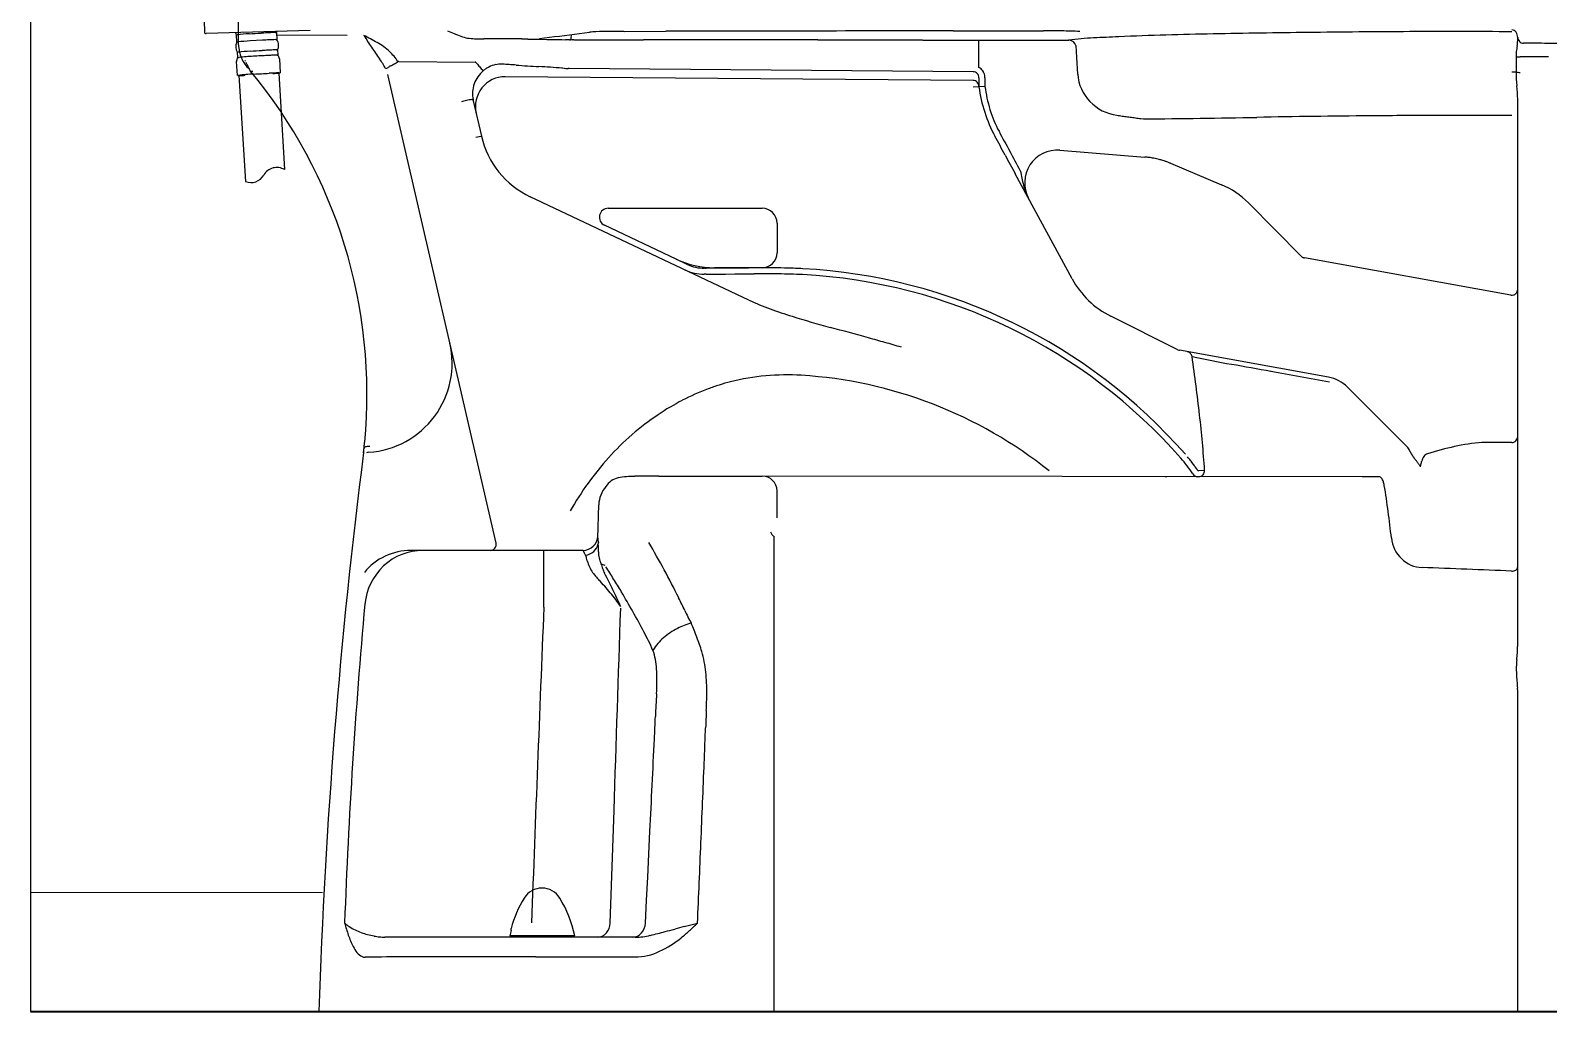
# Model space of a CAD drawing. Units: millimetres at full size, sheet at 1:50. Extents: x -31113 to 29332, y -20209 to 31249.
# Drawn here: x 11681 to 12192, y -5397 to -5067 of the extents above; entities that cross this region are included whole.
import ezdxf

# ---------------------------------------------------------------- set-up
doc = ezdxf.new("R2010")
doc.units = ezdxf.units.MM
doc.header["$LTSCALE"] = 50
for name, color, linetype, lineweight in [('B-3_仕上線(黄)', 3, 'Continuous', 40), ('B-A_文字', 7, 'Continuous', 25), ('B-F_寸法・方位', 7, 'Continuous', 25)]:
    doc.layers.add(name, color=color, linetype=linetype, lineweight=lineweight)

msp = doc.modelspace()

# ---------------------------------------------------------------- linework, layer by layer
at = {"layer": 'B-3_仕上線(黄)'}
msp.add_line((11681.17, -5396.71), (13001.17, -5396.71), dxfattribs=at)
at = {"layer": 'B-A_文字', "color": 1, "lineweight": 18}
msp.add_line((11681.17, -5356.71), (11779.37, -5356.71), dxfattribs=at)
at = {"layer": 'B-F_寸法・方位'}
for p, q in [((11681.17, -4367.71), (11681.17, -5396.71)), ((11738.54, -5030.13), (11739.71, -5067.51)), ((11751.17, -5071.74), (11751.17, -5033.89)), ((11775.21, -5066.9), (11740.23, -5068)), ((11763.89, -5067.63), (11764.04, -5070.03)), ((11862.42, -5068.36), (11864.11, -5068.14)), ((11864.11, -5068.14), (11865.79, -5067.93)), ((11865.79, -5067.93), (11867.48, -5067.71)), ((11867.48, -5067.71), (11869.17, -5067.49)), ((11880.77, -5067.23), (11894.81, -5067.2)), ((11991.41, -5067.08), (12021.71, -5067.08)), ((11750.56, -5070.85), (11750.42, -5068.45)), ((11759.2, -5070.22), (11755.05, -5070.46)), ((11763.94, -5068.37), (11787.69, -5068.56)), ((11830.51, -5069.7), (11833.62, -5069.7)), ((11848.4, -5069.84), (11846.41, -5069.81)), ((11851.38, -5069.89), (11853.07, -5069.91)), ((11852.3, -5069.67), (11853.98, -5069.45)), ((11853.07, -5069.91), (11854.76, -5069.94)), ((11853.98, -5069.45), (11855.67, -5069.23)), ((11854.76, -5069.94), (11856.44, -5069.97)), ((11855.67, -5069.23), (11857.36, -5069.01)), ((11856.44, -5069.97), (11858.13, -5070)), ((11857.36, -5069.01), (11859.04, -5068.8)), ((11858.13, -5070), (11859.82, -5070.02)), ((11859.04, -5068.8), (11860.73, -5068.58)), ((11859.82, -5070.02), (11861.09, -5070.04)), ((11860.73, -5068.58), (11862.42, -5068.36)), ((11862.41, -5070.06), (11861.09, -5070.04)), ((11862.87, -5070.02), (11863.35, -5070.07)), ((11863.9, -5070.07), (11863.35, -5070.07)), ((11910.78, -5070.09), (11887.34, -5070.08)), ((11991.83, -5070.15), (12000.07, -5070.15)), ((12000.07, -5079.36), (12000.07, -5070.15)), ((12000.07, -5070.15), (12000.56, -5070.15)), ((12032.59, -5071.98), (12032.86, -5075.97)), ((12181.16, -5070.3), (12181.16, -5069.27)), ((11750.79, -5082.07), (11750.51, -5077.35)), ((11750.88, -5076.06), (11750.77, -5074.28)), ((11764.25, -5073.46), (11764.35, -5075.24)), ((11764.88, -5076.48), (11765.17, -5081.2)), ((11805.09, -5077.39), (11804.96, -5077.39)), ((11805.09, -5077.39), (11830.68, -5077.6)), ((12032.86, -5075.97), (12033.24, -5081.6)), ((11751.29, -5082.08), (11753.45, -5117.73)), ((11764.66, -5081.28), (11766.61, -5113.7)), ((11837.71, -5239.26), (11801.34, -5081.7)), ((11998.09, -5083.74), (11840.83, -5082.47)), ((11860.13, -5079.62), (11859.89, -5079.6)), ((11862.25, -5079.71), (11862, -5079.7)), ((11998.09, -5080.8), (11862.25, -5079.71)), ((12000.07, -5082.86), (12000.07, -5085.87)), ((12002.07, -5082.86), (12002.07, -5085.75)), ((12002.07, -5085.75), (11998.07, -5086)), ((11830.08, -5090.6), (11832.82, -5102.47)), ((12181.16, -5273.46), (12181.16, -5090.02)), ((11832.62, -5102.52), (11830.87, -5102.92)), ((12027.3, -5107.18), (12055.82, -5109.48)), ((12064.43, -5111.58), (12081.6, -5118.8)), ((12031.39, -5150.42), (12012.28, -5115.14)), ((11922.68, -5157.55), (11849.23, -5122.85)), ((11875.45, -5126.7), (11927.17, -5126.7)), ((12108.42, -5142.84), (12090.63, -5124.9)), ((11898.32, -5143.83), (11874.16, -5132.42)), ((11932.17, -5131.7), (11932.17, -5141.7)), ((11902.01, -5145.57), (11898.32, -5143.83)), ((12178.81, -5155.91), (12109.49, -5143.4)), ((11908.07, -5146.83), (11907.71, -5146.83)), ((11907.96, -5148.83), (11907.72, -5148.83)), ((11908.32, -5148.83), (11907.96, -5148.83)), ((11908.07, -5146.83), (11908.31, -5146.83)), ((11927.17, -5146.7), (11911.14, -5146.7)), ((12066.94, -5174.25), (12044.36, -5162.97)), ((12117.58, -5183.47), (12067.48, -5174.43)), ((12144.03, -5206.9), (12123.93, -5186.8)), ((12179.16, -5205.43), (12169.15, -5205.43)), ((11793.19, -5208.89), (11793.2, -5208.76)), ((12073.63, -5214.88), (12073.93, -5214.88)), ((12073.93, -5214.88), (12075.9, -5214.75)), ((11892.41, -5216.71), (11927.17, -5216.71)), ((12128.89, -5216.95), (11927.17, -5216.7)), ((12062.64, -5216.87), (12063.21, -5216.87)), ((12073.63, -5216.88), (12073.93, -5216.88)), ((11871.89, -5237.62), (11872.25, -5226.39)), ((11932.17, -5230.8), (11932.17, -5221.71)), ((11866.92, -5241.71), (11809.08, -5241.71)), ((11853.77, -5260.79), (11853.77, -5241.71)), ((11931.16, -5266.16), (11931.16, -5237.03)), ((11931.16, -5289.74), (11931.16, -5266.16)), ((12181.16, -5274.02), (12181.16, -5273.85)), ((12181.16, -5274.02), (12181.16, -5273.85)), ((12181.16, -5289.03), (12181.08, -5287.96)), ((12181.16, -5396.71), (12181.16, -5289.03)), ((11876.12, -5366.98), (11877.38, -5329.05)), ((11889.08, -5343.8), (11889.46, -5336.06)), ((11888.7, -5351.54), (11889.08, -5343.8)), ((11888.32, -5359.29), (11888.7, -5351.54)), ((11887.94, -5367.03), (11888.32, -5359.29)), ((11842.77, -5369.45), (11842.77, -5368.74)), ((11884.51, -5371.71), (11800.34, -5371.71)), ((11864.17, -5371.21), (11842.35, -5371.21)), ((11844.67, -5371.21), (11844.67, -5371.71)), ((11861.67, -5371.71), (11861.67, -5371.21)), ((11794.84, -5378.43), (11793.68, -5378.43)), ((11851.1, -5378.34), (11884.46, -5378.34)), ((11913.05, -5396.71), (11778.17, -5396.71)), ((12344.16, -5396.71), (11929.67, -5396.71))]:
    msp.add_line(p, q, dxfattribs=at)
for points in [[(11848.4, -5069.84), (11849.39, -5069.86), (11851.38, -5069.89)], [(11863.9, -5070.07), (11875.62, -5070.08), (11887.34, -5070.08)], [(11753.59, -5077.6), (11753.73, -5077.87), (11753.86, -5078.13), (11754, -5078.41), (11754.15, -5078.68), (11754.29, -5078.97), (11754.44, -5079.25), (11754.58, -5079.54), (11754.73, -5079.83), (11754.88, -5080.13), (11755.03, -5080.43)], [(12180.6, -5075.74), (12180.61, -5076.99), (12180.61, -5079.78), (12180.62, -5080.98)], [(12046.46, -5095.44), (12046.9, -5095.5), (12047.35, -5095.56), (12047.79, -5095.63), (12048.24, -5095.69), (12048.68, -5095.75), (12049.13, -5095.81), (12049.57, -5095.88), (12050.02, -5095.94), (12050.46, -5096), (12050.91, -5096.06), (12051.35, -5096.12), (12051.8, -5096.18), (12052.25, -5096.24), (12052.69, -5096.31), (12053.14, -5096.37), (12053.58, -5096.43), (12054.03, -5096.49), (12054.47, -5096.55), (12055.37, -5096.67)], [(11908.32, -5148.83), (11911.56, -5148.81), (11914.8, -5148.8), (11918.04, -5148.79), (11921.28, -5148.78), (11924.51, -5148.77)], [(11793.17, -5208.77), (11793.19, -5208.62), (11793.21, -5208.47), (11793.23, -5208.32), (11793.24, -5208.18), (11793.26, -5208.03), (11793.28, -5207.89), (11793.29, -5207.75), (11793.31, -5207.61), (11793.33, -5207.48), (11793.34, -5207.34)], [(11793.34, -5207.34), (11793.36, -5207.16), (11793.38, -5206.98), (11793.4, -5206.79)], [(12148.48, -5213.58), (12148.37, -5213.41), (12148.26, -5213.25), (12148.14, -5213.08), (12148.03, -5212.91), (12147.92, -5212.75), (12147.81, -5212.58), (12147.7, -5212.42), (12147.59, -5212.26), (12147.48, -5212.1), (12147.37, -5211.94)], [(12148.48, -5213.58), (12148.53, -5213.39), (12148.57, -5213.2), (12148.61, -5213.01), (12148.66, -5212.82), (12148.7, -5212.63), (12148.74, -5212.43), (12148.79, -5212.24), (12148.83, -5212.05), (12148.87, -5211.86), (12148.92, -5211.67)], [(11901.01, -5368.14), (11901.89, -5367.91), (11902.78, -5367.68), (11903.67, -5367.45), (11904.56, -5367.22), (11905.45, -5366.99)]]:
    msp.add_lwpolyline(points, dxfattribs=at)
for centre, radius, start, end in [((11740.21, -5067.5), 0.5, 181.8, 271.8), ((11756.31, -5065.71), 6.5, 197.7223, 199.1591), ((11756.3, -5065.72), 6.49, 199.1591, 201.3175), ((11756.32, -5065.71), 6.5, 201.3175, 202.7547), ((11758.07, -5131.51), 63.54, 93.0197, 96.6885), ((11697.52, -3983.71), 1085.85, 273.01969, 273.23444), ((11781.73, -5473.84), 406.65, 92.9751, 93.2344), ((11768.68, -5222.79), 155.26, 92.2958, 92.9751), ((11766.75, -5174.67), 107.1, 92.0117, 92.2958), ((11763.89, -5093.1), 25.48, 90.8176, 92.0117), ((11763.33, -5053.96), 13.66, 270.8176, 271.5431), ((11763.73, -5068.73), 1.11, 82.6336, 91.5431), ((11757.66, -5065.61), 6.56, 342.0265, 343.7564), ((11757.71, -5065.63), 6.5, 343.7564, 345.5027), ((11845.9, -5013.93), 58.48, 245.2066, 249.9313), ((11872.22, -5093.14), 25.78, 92.0852, 96.8268), ((11878.14, -5255.56), 188.32, 90.6515, 92.0852), ((11881.02, -5509.62), 442.39, 90.0411, 90.6515), ((11880.7, -5067.02), 0.213, 260.0481, 269.8911), ((11999.49, -53187.71), 48120.62, 90.00963, 90.12464), ((12021.84, -5816.51), 749.43, 89.54159, 90.00963), ((12026.61, -5219.65), 152.56, 87.2426, 89.5416), ((12102.68, -6360.77), 1292.9, 91.05761, 92.46687), ((12163.83, -9672.98), 4605.68, 90.66199, 91.05761), ((12169.54, -10166.89), 5099.62, 90.27684, 90.66199), ((12159.65, -8121.23), 3053.93, 89.6337, 90.27684), ((12179.17, -5068.49), 1.76, 32.9546, 89.586), ((12177.91, -5069.3), 3.25, 0.5292, 32.9546), ((11753.64, -5072.39), 3.43, 153.4389, 213.5188), ((11750.62, -5068), 0.407, 252.1343, 276.6885), ((11750.68, -5070.9), 0.125, 76.1957, 154.0719), ((11750.84, -5070.23), 0.571, 256.1957, 276.2086), ((11759.41, -5148.95), 78.61, 93.1767, 96.2086), ((11762.39, -5071.7), 11.22, 180.1956, 203.765), ((11832.61, -6385.9), 1317.72, 93.0981, 93.19348), ((11764.79, -5132.89), 62.88, 91.0992, 93.0981), ((11763.74, -5069.52), 0.5, 270.4779, 289.9975), ((11763.95, -5070.09), 0.108, 33.0252, 109.9975), ((11761.32, -5071.91), 3.3, 3.3334, 34.6928), ((11761.26, -5071.91), 3.37, 332.5276, 3.3334), ((11950.91, -4969.01), 186.46, 212.2857, 213.7442), ((11747.22, -5160.21), 102.53, 60.4363, 63.3047), ((11965.93, -4958.98), 204.51, 213.7442, 215.074), ((11786.89, -5090.27), 22.13, 47.2017, 60.4363), ((11830.56, -5055.91), 13.79, 249.9313, 269.7803), ((11832.63, -6011.24), 941.54, 89.55062, 89.94001), ((11834.06, -5829.07), 759.37, 89.06782, 89.55062), ((11851.34, -5063.21), 6.68, 270.3311, 273.4062), ((11851.34, -5063.2), 6.69, 273.4046, 276.9911), ((11851.33, -5063.18), 6.71, 276.9911, 280.5671), ((11862.43, -5068.17), 1.89, 269.2701, 271.9479), ((11862.43, -5068.12), 1.95, 271.9479, 274.5469), ((11862.42, -5067.91), 2.16, 274.5469, 278.2369), ((11862.33, -5067.31), 2.76, 278.2369, 281.124), ((11850.58, -5067.61), 12.52, 348.9091, 352.9287), ((11841.34, -5066.46), 21.82, 352.9287, 355.2341), ((11858.38, -122510.16), 117440.08, 89.95728, 89.97443), ((12103.04, 205619.51), 210689.68, 269.95728, 269.96684), ((12290.95, 530205.17), 535275.4, 269.96684, 269.96798), ((12264.62, 481159.49), 486229.71, 269.96888, 269.97238), ((12030.21, -5072.26), 2.1, 88.3492, 89.9724), ((12044.38, -5187.08), 117.77, 92.8066, 96.907), ((12030.21, -5072.25), 2.08, 81.8214, 88.3492), ((12030.15, -5072.7), 2.54, 16.487, 81.8214), ((12108.23, -6489.61), 1421.87, 92.46687, 92.80663), ((12203.93, -5076.58), 23.37, 169.09, 173.6861), ((12171.34, -5070.3), 9.82, 349.09, 0), ((12183.09, -5069.25), 1.93, 180.6597, 225.9297), ((12183.16, -5069.18), 2.03, 225.9297, 269.2719), ((12142.76, -10301.34), 5230.29, 89.46885, 89.55774), ((12143.22, -10251.63), 5180.57, 89.37911, 89.46885), ((11752.28, -5077.21), 1.78, 175.375, 179.8099), ((11752.67, -5077.25), 2.17, 171.7394, 175.375), ((11752.01, -5077.21), 1.5, 179.8099, 185.0424), ((11752.46, -5077.22), 1.96, 167.7257, 171.7394), ((11752.49, -5077.22), 1.98, 163.7566, 167.7257), ((11752.53, -5077.23), 2.03, 159.8829, 163.7566), ((11752.79, -5077.33), 2.3, 153.0392, 159.8829), ((11751.98, -5076.92), 1.4, 141.7936, 153.0392), ((11750.97, -5073.83), 0.407, 252.1343, 276.6885), ((11751.03, -5076.17), 0.191, 78.4205, 144.2353), ((11758.42, -5137.34), 63.54, 93.0197, 96.6885), ((11751.23, -5075.19), 0.806, 258.4205, 275.8556), ((11761.89, -5179.14), 103.68, 93.1764, 95.8556), ((11762.28, -5071.75), 11.1, 203.765, 227.5837), ((11762.51, -5070.61), 11.23, 214.8386, 216.126), ((11697.87, -3989.54), 1085.85, 273.01969, 273.23444), ((11819.71, -6221), 1147.15, 92.93422, 93.17642), ((11782.08, -5479.67), 406.65, 92.9751, 93.2344), ((11769.04, -5228.62), 155.26, 92.2958, 92.9751), ((11775.66, -5361.46), 286.49, 92.6902, 92.9342), ((11766.39, -5164.27), 89.08, 91.9054, 92.6902), ((11767.11, -5180.5), 107.1, 92.0117, 92.2958), ((11764.24, -5098.93), 25.48, 90.8176, 92.0117), ((11765.37, -5133.53), 58.31, 91.5728, 91.9054), ((11764.15, -5089.25), 14.02, 90.1898, 91.5728), ((11763.68, -5059.79), 13.66, 270.8176, 271.5431), ((11764.08, -5074.55), 1.11, 82.6336, 91.5431), ((11764.1, -5074.73), 0.498, 270.1898, 285.8538), ((11764.27, -5075.32), 0.112, 43.0426, 105.8538), ((11763.07, -5076.46), 1.77, 39.1285, 43.5795), ((11763, -5076.51), 1.85, 34.8832, 39.1285), ((11762.83, -5076.63), 2.06, 31.054, 34.8832), ((11762.89, -5076.59), 1.99, 27.0964, 31.054), ((11762.88, -5076.6), 2.01, 23.1699, 27.0964), ((11762.89, -5076.59), 1.99, 19.2076, 23.1699), ((11762.82, -5076.62), 2.07, 11.579, 19.2076), ((11763.21, -5076.54), 1.67, 2.1159, 11.579), ((11736.91, -5119.78), 75.32, 33.6233, 35.074), ((11786.39, -5086.87), 15.89, 26.7553, 33.6233), ((11790.09, -5086.81), 17.42, 40.0058, 47.2017), ((11759.57, -5001.6), 88.27, 298.9062, 299.8392), ((11792.48, -5084.81), 14.3, 31.2488, 40.0058), ((11732.14, -4953.77), 143.41, 299.8392, 300.4136), ((11804.92, -5077.77), 0.372, 102.6215, 119.9897), ((11804.96, -5077.92), 0.527, 90.3166, 102.6215), ((11830.67, -5078.38), 0.781, 84.8188, 89.2382), ((11830.7, -5078.07), 0.47, 77.4772, 84.8188), ((11830.72, -5077.95), 0.348, 62.585, 77.4772), ((11830.77, -5077.86), 0.241, 41.2523, 62.585), ((11988.42, -4944.95), 205.95, 220.1318, 220.5723), ((11839.29, -5086.95), 8.71, 101.8426, 117.386), ((11839.28, -5086.88), 8.63, 86.1654, 101.8426), ((11832.97, -5219.04), 140.95, 86.2521, 87.1748), ((11834.3, -5198.65), 120.51, 85.1729, 86.2521), ((12195.01, -5075.76), 14.41, 176.463, 179.9071), ((12181.56, -5059.29), 16.47, 266.662, 269.0465), ((12198.47, -5075.98), 17.88, 173.6861, 176.463), ((12181.87, -5040.83), 34.94, 269.0465, 270.1707), ((12140.07, -10203.3), 5127.71, 89.42456, 89.53177), ((11751.01, -5081.59), 0.441, 252.0545, 276.6578), ((11751.04, -5082.48), 0.395, 90.0519, 114.3096), ((11751.02, -5066.34), 15.74, 270.0519, 271.8313), ((11760.22, -5160.49), 79, 92.8726, 96.6578), ((11748.25, -4979.73), 102.41, 271.8313, 272.1049), ((11748.38, -4983.27), 98.86, 272.1049, 272.4905), ((11744.48, -4893.43), 188.78, 272.4905, 272.6924), ((11624.33, -5189.13), 170, 354.5239, 39.7357), ((11755.43, -5080.14), 0.493, 220.5866, 271.4019), ((11755.38, -5078.19), 2.44, 271.4019, 282.344), ((11570.93, -1388.06), 3698.18, 272.87262, 272.95351), ((11792, -5672.83), 592.3, 92.7984, 92.95351), ((11748.42, -4889.51), 192.46, 274.2331, 274.3287), ((11751.5, -4930.18), 151.67, 274.3287, 274.45), ((11765.72, -5135.25), 54.06, 91.0992, 92.7984), ((11765.27, -5107.09), 25.77, 92.3598, 94.45), ((11763.99, -5076.22), 5.12, 272.3598, 282.8422), ((11764.36, -5064.3), 16.9, 271.0992, 272.6091), ((11799.46, -5076.06), 3.82, 287.0506, 300.9998), ((11814.62, -5101.28), 25.6, 118.9062, 120.9998), ((11839.87, -5088.16), 10.03, 130.02, 160.8117), ((11866.16, -5049.63), 45, 220.5723, 222.5881), ((11840.76, -5092.41), 9.94, 89.5959, 141.6738), ((11815.77, -5095.96), 23.45, 41.9184, 42.5881), ((11834.46, -5079.18), 1.67, 221.9184, 231.3179), ((11839.84, -5087.98), 9.87, 124.036, 130.604), ((11839.77, -5087.87), 9.75, 117.386, 124.036), ((11863.35, -4854.65), 224.71, 265.1729, 267.1429), ((11840.96, -5303.24), 224.44, 85.1706, 87.1429), ((11862.32, -5050.26), 29.44, 266.1961, 267.7815), ((11862.52, -5045.14), 34.56, 267.7815, 269.132), ((11998.07, -5082.76), 1.96, 43.2418, 89.5288), ((11997.96, -5082.86), 2.11, 0, 43.2418), ((11998.06, -5082.81), 3.99, 53.6696, 59.7364), ((11998.05, -5082.83), 4.01, 41.6282, 53.6696), ((11998.03, -5082.84), 4.04, 29.6666, 41.6282), ((11998.01, -5082.86), 4.06, 23.6946, 29.6666), ((11998, -5082.86), 4.07, 11.8296, 23.6946), ((11997.99, -5082.86), 4.08, 0, 11.8296), ((12047.89, -5080.6), 14.68, 183.9173, 224.2119), ((12179.16, -5113.56), 32.63, 88.6923, 89.943), ((12179.56, -5095.99), 15.05, 85.9808, 88.6923), ((12219.28, -5080.89), 38.67, 180.1324, 186.8502), ((12181.58, -5064.8), 16.21, 266.5906, 269.0423), ((12181.9, -5045.84), 35.17, 269.0423, 270.1726), ((11840.2, -5088.28), 10.38, 160.8117, 190.6118), ((11840.89, -5092.51), 10.1, 141.6738, 193), ((11998.07, -5085.75), 2.02, 45.2889, 89.5481), ((11998.11, -5085.72), 1.96, 0, 45.2889), ((12047.61, -5079.76), 47.93, 187.3232, 197.8177), ((12048.01, -5079.84), 46.31, 187.3232, 197.1582), ((12143.24, -5090.02), 37.92, 0, 6.8502), ((11850.64, -5182.52), 94.84, 103.9462, 105.023), ((11831.02, -5103.49), 13.41, 96.3409, 103.9462), ((11829.34, -5088.45), 1.72, 276.3409, 286.1771), ((11829.86, -5090.24), 0.135, 10.8132, 106.1771), ((11839.57, -5088.41), 9.74, 190.7255, 191.8642), ((11839.6, -5088.4), 9.77, 191.8642, 193), ((12043.84, -5081.13), 41.95, 197.1582, 208.011), ((12048.62, -5079.89), 15.7, 224.2119, 262.0713), ((12046.93, -5079.98), 47.21, 197.8177, 208.4703), ((12017.67, -1025.53), 4071.32, 270.53043, 271.067), ((12160.37, -8686.93), 3591.41, 90.45873, 91.067), ((12156.01, -8143.39), 3047.86, 90.0118, 90.45873), ((12157.58, -15771.28), 10675.75, 89.8842, 90.01179), ((11832.55, -5102.25), 0.28, 282.9968, 312.9913), ((11862.05, -5095.73), 30, 193, 244.7134), ((1984.3, -10536.79), 11399.76, 28.43413, 28.47028), ((12604.81, -4782.72), 677.36, 208.011, 208.65328), ((42711.38, 11515.63), 34914.43, 208.43413, 208.44593), ((10169.15, -6113.62), 2098.21, 28.44593, 28.65328), ((12026.42, -5118.15), 11, 85.3931, 208.4459), ((11764.02, -5118.01), 5.02, 59.0568, 150.4267), ((12082.99, -5102.29), 69.98, 189.7856, 193.7413), ((12053.57, -5137.41), 28.02, 84.4911, 85.3931), ((12053.58, -5137.37), 27.98, 81.7828, 84.4911), ((12053.57, -5137.41), 28.02, 79.98, 81.7828), ((12053.58, -5137.38), 27.99, 79.0766, 79.98), ((12053.58, -5137.37), 27.98, 77.2675, 79.0766), ((12053.57, -5137.41), 28.02, 75.4568, 77.2675), ((12053.58, -5137.37), 27.98, 72.7253, 75.4568), ((12053.57, -5137.41), 28.02, 70.8954, 72.7253), ((12053.58, -5137.38), 27.99, 69.9738, 70.8954), ((12053.58, -5137.36), 27.97, 68.1233, 69.9738), ((12053.56, -5137.42), 28.03, 67.1965, 68.1233), ((11755.29, -5113.05), 5.02, 248.5736, 330.4267), ((12033.21, -5114.46), 18.73, 193.7413, 208.4459), ((12070.75, -5144.61), 28, 44.7544, 67.1965), ((11875.45, -5129.7), 3, 90, 244.7134), ((11927.17, -5131.7), 5, 0, 90), ((11911.14, -5116.7), 30, 244.7134, 270), ((11927.17, -5141.7), 5, 270, 0), ((12109.85, -5141.42), 2.01, 224.7544, 226.5559), ((12109.84, -5141.44), 1.99, 226.556, 231.953), ((12109.85, -5141.42), 2.01, 231.9388, 237.214), ((12109.84, -5141.43), 2, 237.2343, 242.481), ((12109.85, -5141.42), 2.01, 242.4747, 244.199), ((12109.84, -5141.43), 2, 244.1991, 249.3904), ((12109.85, -5141.42), 2.01, 249.3822, 254.5464), ((12109.84, -5141.44), 1.99, 254.5565, 258.0376), ((12109.84, -5141.42), 2.01, 258.0357, 259.7705), ((11907.63, -5133.68), 15.15, 244.7134, 257.5365), ((11907.64, -5133.66), 13.18, 244.7134, 257.5149), ((11907.63, -5133.67), 15.16, 257.5365, 270.3477), ((11907.65, -5133.63), 13.21, 257.5149, 270.2836), ((11940.07, -11675.46), 6528.71, 90.17888, 90.27872), ((11937.29, -10784.7), 5637.94, 90.06325, 90.17888), ((11927.29, -6400.52), 1251.75, 89.75633, 90.12703), ((11931.27, -5332.24), 185.48, 88.557, 90.0632), ((11931.89, -5319.6), 170.82, 87.0404, 89.7563), ((11931.44, -5325.37), 178.6, 86.9927, 88.557), ((11931.16, -5330.71), 181.95, 41.2587, 86.994), ((11931.16, -5330.71), 183.95, 41.2587, 86.994), ((12057.77, -5136.13), 30, 208.4459, 243.4478), ((12179.16, -5153.94), 2, 318.7274, 0), ((11956.66, -5085.61), 79.56, 244.7134, 250.321), ((12179.16, -5153.93), 2.01, 259.8791, 287.4109), ((12179.16, -5153.94), 2, 287.4109, 315.1455), ((12179.27, -5154.05), 1.85, 315.1455, 317.0833), ((12178.69, -5153.5), 2.65, 317.0833, 318.4367), ((11995.83, -4976.1), 195.87, 250.321, 252.6005), ((12039.43, -4836.75), 341.87, 252.6102, 254.8479), ((11293.26, -7592.25), 2512.86, 74.54346, 74.84795), ((11706.05, -6099.36), 963.95, 74.20321, 74.54346), ((11792.96, -5178.77), 30, 273.8494, 13), ((11831.95, -5654.35), 501.48, 73.5492, 74.2032), ((12067.83, -5172.46), 2, 243.4478, 259.7705), ((12069.72, -5176.85), 1.98, 43.7452, 79.7705), ((12069.7, -5176.86), 2, 8.1061, 43.7452), ((12170.68, -4702.5), 484.3, 258.2044, 259.8024), ((11441.26, -5268.7), 637.12, 7.42689, 8.31368), ((10616.41, -13342.87), 8294.74, 79.70907, 79.80238), ((11933.53, -5251.92), 69.02, 104.2281, 107.5346), ((11934.94, -5257.46), 74.73, 95.0429, 104.2281), ((11935.5, -5263.82), 81.12, 86.5781, 95.0429), ((11931.42, -5329.74), 147.16, 68.8627, 86.5257), ((2029.39, -60636.76), 56361.88, 79.69892, 79.70907), ((11735.91, -7230.95), 2081.15, 79.42379, 79.69892), ((12115.45, -5195.28), 12, 45, 79.7705), ((11937.33, -5262.54), 80.31, 110.6734, 117.4272), ((11934.65, -5255.44), 72.71, 107.5346, 110.6734), ((11453.52, -5267.1), 624.75, 6.52254, 7.42689), ((11939.16, -5266.07), 84.28, 117.4272, 123.8631), ((11930.91, -5331.06), 148.58, 51.3658, 68.8627), ((11941.58, -5269.69), 88.64, 123.8631, 138.1349), ((11690.77, -5239.98), 385.95, 5.1351, 6.5226), ((11684.05, -5194.85), 110, 353.771, 354.4728), ((11683.06, -5240.67), 393.7, 3.7749, 5.1351), ((12174.53, -5272.72), 67.51, 94.5677, 102.4901), ((12179.16, -5203.4), 2.02, 270, 314.2514), ((12179.21, -5203.46), 1.95, 314.2514, 0), ((13777.13, -5461.72), 2000.02, 172.734, 178.13718), ((11717.23, -5200.33), 76.44, 353.6699, 353.7779), ((11727.32, -5201.43), 66.29, 353.7779, 353.9025), ((11730.77, -5201.8), 62.82, 353.9025, 354.0411), ((11735.98, -5202.34), 57.58, 354.0411, 354.1923), ((11739.4, -5202.69), 54.14, 354.1923, 354.6304), ((11745.1, -5203.23), 48.41, 354.6304, 355.1204), ((11793.75, -5207.4), 0.416, 113.0578, 172.4736), ((11794.65, -5209.51), 2.71, 103.0418, 113.0578), ((11794.78, -5210.05), 3.27, 92.2117, 103.0418), ((11795.05, -5210.7), 2, 93.748, 117.8713), ((11794.87, -5212.31), 5.53, 85.804, 92.2117), ((11954.03, -5280.84), 105.35, 138.1349, 150.1602), ((12031.54, -5242.62), 48.41, 37.3018, 41.2264), ((12031.64, -5242.55), 50.28, 38.2219, 39.9919), ((12141.9, -5209.04), 3.02, 31.9378, 45), ((12138.53, -5211.14), 6.99, 26.2681, 31.9378), ((12135.69, -5212.54), 10.16, 25.762, 26.2681), ((12133.53, -5213.58), 12.55, 25.3523, 25.762), ((12132.65, -5214), 13.53, 24.9786, 25.3523), ((12129.9, -5215.28), 16.56, 24.6732, 24.9786), ((12127.87, -5216.21), 18.8, 24.4078, 24.6732), ((12121.12, -5219.27), 26.2, 24.2175, 24.4078), ((12151.71, -5205.51), 7.34, 204.2175, 206.535), ((12152.12, -5205.31), 7.79, 206.535, 208.7183), ((12152.52, -5205.09), 8.24, 208.7183, 209.7068), ((12153.07, -5204.78), 8.87, 209.7068, 210.6247), ((12153.35, -5204.61), 9.2, 210.6247, 211.5095), ((12154.04, -5204.19), 10.02, 211.5095, 212.3224), ((12154.34, -5204), 10.36, 212.3224, 213.1155), ((12155.06, -5203.53), 11.22, 213.1155, 213.8478), ((12156.15, -5203.07), 12.39, 212.8034, 213.5702), ((12156.62, -5202.76), 12.96, 213.5702, 214.3031), ((12156.84, -5202.61), 13.22, 214.3031, 214.6652), ((12157.06, -5202.45), 13.49, 214.6652, 215.02), ((12157.15, -5202.39), 13.6, 215.02, 215.3743), ((12157.36, -5202.25), 13.85, 215.3743, 215.7221), ((12157.47, -5202.17), 13.99, 215.7221, 216.069), ((12157.69, -5202), 14.27, 216.069, 216.4091), ((12158.82, -5201.17), 15.67, 216.4091, 218.4143), ((12163.35, -5197.58), 21.45, 218.4143, 219.8792), ((12152.25, -5212.22), 3.38, 142.2847, 170.5335), ((12151.79, -5211.87), 2.8, 108.4885, 142.2847), ((12183.62, -5313.77), 109.56, 102.4901, 107.3769), ((12029.5, -5244.17), 50.97, 33.5746, 37.3018), ((12030.92, -5243.12), 51.2, 36.4835, 38.2219), ((12073.63, -5214.88), 2, 213.4336, 269.8856), ((12030.54, -5243.4), 51.67, 34.9909, 36.4835), ((12029.36, -5244.23), 53.12, 33.5387, 34.9909), ((12073.93, -5214.92), 1.96, 269.9313, 317.4823), ((12073.89, -5214.88), 2.02, 317.4823, 3.7001), ((12173.74, -5188.89), 34.99, 219.8792, 220.512), ((12144.64, -5213.76), 3.28, 33.7712, 40.5119), ((11882.25, -5226.71), 10, 139.4357, 178.1485), ((11880.59, -5224.11), 7.1, 125.8528, 146.6655), ((11880.13, -5223.47), 6.31, 102.4874, 125.8528), ((11882.54, -5234.36), 17.46, 93.182, 102.4874), ((11887.97, -5332.07), 115.32, 91.77, 93.182), ((11889.66, -5386.71), 169.99, 90.4211, 91.77), ((11892.32, -5748.9), 532.19, 89.9902, 90.4211), ((11927.17, -5221.71), 5, 0, 90), ((12128.53, -5479.12), 262.18, 89.2691, 89.9208), ((12124.74, -5776.24), 559.31, 88.9636, 89.2691), ((12134.45, -5218.08), 1.14, 51.9602, 69.3616), ((12134.11, -5218.52), 1.69, 40.1873, 51.9602), ((12133.01, -5219.45), 3.13, 16.3696, 40.1873), ((12123.79, -5222.15), 12.74, 10.4327, 16.3696), ((11849.19, -5267.16), 291, 7.6008, 9.3576), ((11773.21, -5277.3), 367.65, 6.2102, 7.6008), ((11933.74, -5234.03), 4, 201.4461, 215.3826), ((11932.79, -5234.71), 2.84, 215.3826, 234.9497), ((11813.12, -5260.98), 19.27, 90, 133.168), ((11809.08, -5262.01), 20.3, 90, 115.1898), ((11835.76, -5239.71), 2, 270, 13), ((11866.92, -5236.71), 5, 270, 358.1485), ((11866.92, -5241.87), 0.165, 23.5843, 90), ((11867.41, -5238.47), 4.77, 311.2496, 347.5149), ((11874.28, -5237.7), 2.39, 178.1485, 189.3975), ((11877.29, -5237.2), 5.44, 189.3975, 194.3525), ((11877.8, -5237.07), 5.97, 194.3525, 195.1232), ((11878.3, -5236.94), 6.49, 195.1232, 195.8322), ((11878.56, -5236.86), 6.76, 195.8322, 196.5404), ((11874.55, -5240.04), 2.54, 167.0637, 167.7585), ((11824.23, -5242.4), 47.93, 1.8757, 3.4736), ((11868.2, -5238.49), 4, 346.2546, 352.2161), ((11874.21, -5239.96), 2.19, 166.2561, 167.0637), ((11879.09, -5236.71), 7.31, 196.5404, 197.1953), ((11879.35, -5236.62), 7.59, 197.1953, 197.8497), ((11879.9, -5236.45), 8.16, 197.8497, 198.458), ((11825.63, -5242.36), 46.53, 0.2296, 1.8757), ((11659.08, -5375.03), 267.18, 28.3336, 30.6022), ((12150.16, -5236.26), 11.52, 186.3322, 225.3393), ((11808.99, -5261.82), 20.09, 115.1898, 140.6349), ((11858.4, -5245.59), 9.46, 22.2795, 23.5843), ((11864.88, -5242.94), 2.46, 18.5021, 22.2795), ((11862.71, -5243.66), 4.74, 16.5463, 18.5021), ((11868.59, -5241.92), 1.39, 196.5462, 200.3258), ((11869.06, -5241.74), 1.89, 200.3258, 203.1106), ((11869.9, -5241.38), 2.8, 203.1106, 213.2726), ((11873.3, -5239.15), 6.87, 213.2726, 217.4266), ((11866.99, -5237.99), 5.41, 279.0607, 311.2496), ((11857.08, -5247.44), 11.52, 15.9737, 20.8961), ((11853.72, -5248.4), 15.02, 12.1962, 15.9737), ((11877.17, -5243.33), 8.98, 192.1962, 205.8511), ((11882.29, -5242.05), 10.14, 180.7101, 192.3272), ((11884.8, -5241.5), 12.7, 192.3272, 201.6109), ((11906.93, -5235.81), 35.49, 196.9768, 199.7508), ((11876.75, -5238.31), 8.72, 244.4407, 248.9637), ((11879.03, -5232.39), 15.06, 248.9637, 251.5842), ((12149.44, -5236.99), 10.49, 225.3393, 267.8606), ((11813.79, -5261.69), 20.25, 133.168, 174.4256), ((11880.61, -5241.67), 12.79, 205.8511, 215.4595), ((11891.36, -5234), 26, 215.4595, 219.1156), ((11886.15, -5238.24), 19.29, 219.1156, 224.0432), ((11819.05, -5303.14), 74.06, 39.5725, 44.0432), ((11894.98, -5240.1), 22.79, 199.7508, 204.0682), ((11798.7, -5292.19), 86.75, 25.4518, 29.5542), ((11664.76, -5383.94), 250.47, 31.9675, 33.0956), ((11653.1, -5391.22), 264.22, 30.8982, 31.9675), ((11636.33, -5387.29), 293.04, 26.265, 28.3336), ((11992.18, -9572.86), 4328.23, 87.72388, 87.92303), ((11996.6, -9461.68), 4216.96, 87.51948, 87.72388), ((12179.16, -5245.77), 2.9, 268.9005, 297.6058), ((12179.94, -5247.26), 1.22, 297.6058, 0), ((11817.09, -5304.76), 76.6, 35.2499, 39.5725), ((11597.08, -5388.15), 310.04, 24.3034, 25.4518), ((11640.66, -5398.46), 278.6, 29.2669, 30.8616), ((13758.56, -5438.76), 1973.07, 174.79371, 176.35376), ((47739.11, -6713.35), 35914.72, 177.68205, 177.76679), ((-181820.37, 1127.69), 193805.33, 358.0908, 358.11089), ((11628.52, -5391.15), 301.74, 25.817, 26.265), ((11622.77, -5393.93), 308.13, 25.3782, 25.817), ((12337.96, -5054.66), 483.45, 205.3782, 205.6638), ((11627.3, -5405.94), 293.92, 27.7552, 29.2669), ((11909.66, -5289.5), 24.19, 111.0433, 116.9567), ((11909.24, -5288.4), 23.01, 104.8283, 111.0433), ((11923.8, -5253.67), 23.96, 205.6638, 211.4233), ((8752.4, -6514.26), 3389.14, 21.52261, 21.60871), ((11030.59, -5719.96), 968.21, 27.54939, 27.75519), ((11860.82, -5286.86), 31.8, 21.2907, 27.5494), ((11904.56, -5283.5), 16.31, 130.2243, 149.8662), ((11909.71, -5289.58), 24.28, 116.9567, 130.2243), ((11851.86, -5291.94), 57.37, 16.4393, 21.5226), ((11874.98, -5281.3), 16.59, 10.257, 21.1448), ((11869.69, -5286.68), 38.78, 5.9656, 16.4393), ((12121.95, -5271.68), 59.28, 353.4125, 355.5728), ((12143.59, -5273.35), 37.57, 355.5728, 358.9808), ((12150.68, -5273.46), 30.48, 359.6311, 0), ((12149.4, -5273.45), 31.77, 359.2771, 359.6311), ((11866.49, -5282.83), 25.22, 3.0817, 10.257), ((11808.16, -5285.97), 83.63, 0.2, 3.0817), ((12209.89, -5281.44), 29.2, 174.1712, 183.4865), ((11822.11, -5285.92), 69.68, 356.7413, 0.2), ((11845.93, -5289.16), 62.66, 359.4728, 5.9656), ((12423.02, -5268.46), 242.73, 183.4865, 184.6097), ((12436.17, -5321.08), 545.39, 176.7204, 177.5205), ((11650.12, -5283.99), 258.53, 357.4424, 358.7265), ((-7466661.87, -5343.22), 7478593.03, 359.99959, 0.00041), ((10228.38, -5225.48), 1664.48, 357.25833, 357.52047), ((12856.41, -5337.87), 948.95, 177.44243, 177.79228), ((934.3, -4878.26), 10982.01, 357.76204, 357.79228), ((-39395.35, -2849.11), 51345.07, 357.24103, 357.25833), ((496.26, -4861.15), 11420.39, 357.73296, 357.76204), ((7.7, -4841.81), 11909.32, 357.60274, 357.73296), ((13745.53, -5437.93), 1960.01, 176.35376, 177.92421), ((50838.88, -6834.23), 39016.85, 177.76679, 177.84479), ((-35447.09, -3039.38), 47392.23, 357.2223, 357.24103), ((-2203.74, -4749.22), 14122.7, 357.49293, 357.60274), ((11881.31, -5379.44), 40, 148.5225, 164.4978), ((11853.17, -5362.21), 7, 31.4775, 148.5225), ((11825.02, -5379.44), 40, 11.8755, 31.4775), ((11791.56, -5362.38), 6.58, 223.8429, 232.5431), ((11879.83, -5340.65), 96.66, 195.7802, 198.2916), ((11794.62, -5358.38), 11.62, 232.5431, 237.4759), ((11798.89, -5351.69), 19.55, 237.4759, 250.5658), ((11840.85, -5368.96), 1.98, 345.2966, 351.6402), ((11870.64, -5366.72), 5.48, 319.3896, 357.2242), ((11882.47, -5366.72), 5.49, 319.2556, 356.7053), ((11474.86, -3770.1), 1653.88, 284.70052, 284.81609), ((12130.62, -6249.23), 910.52, 104.60616, 104.81609), ((11773.68, -5228.64), 191.06, 312.503, 313.6041), ((11811.83, -5363.13), 25.04, 198.2916, 207.9642), ((11802.79, -5340.64), 31.27, 250.5658, 258.7711), ((11801.23, -5348.47), 23.29, 258.7711, 263.2884), ((11800.34, -5356.04), 15.66, 263.2884, 270), ((11880.68, -5379.4), 39.2, 166.6143, 167.9291), ((11880.6, -5379.38), 39.11, 165.2966, 166.6143), ((11871.7, -5367.62), 4.08, 270, 319.3896), ((11883.55, -5367.65), 4.06, 270, 319.2556), ((11884.49, -5350.2), 21.5, 270.0725, 283.6995), ((11819.92, -5085.35), 294.12, 283.6995, 284.7005), ((11876.64, -5342.84), 37.26, 295.5225, 308.7803), ((11864.59, -5327.85), 56.49, 308.7803, 312.503), ((11803.58, -5367.51), 15.71, 207.9642, 216.5416), ((11794.29, -5374.39), 4.14, 216.5416, 248.2836), ((11793.8, -5375.62), 2.82, 248.2836, 257.8585), ((11793.68, -5376.21), 2.22, 257.8585, 270.0054), ((11800.42, -5731.55), 353.16, 90.6857, 90.9059), ((11804.43, -6066.07), 687.71, 90.57261, 90.68568), ((11820.71, -7695.64), 2317.36, 89.91066, 90.57261), ((11789.55, -27678), 22299.74, 89.84187, 89.91066), ((11884.42, -5359.13), 19.21, 270.1223, 295.5225)]:
    msp.add_arc(centre, radius, start, end, dxfattribs=at)

doc.saveas('drawing.dxf')
